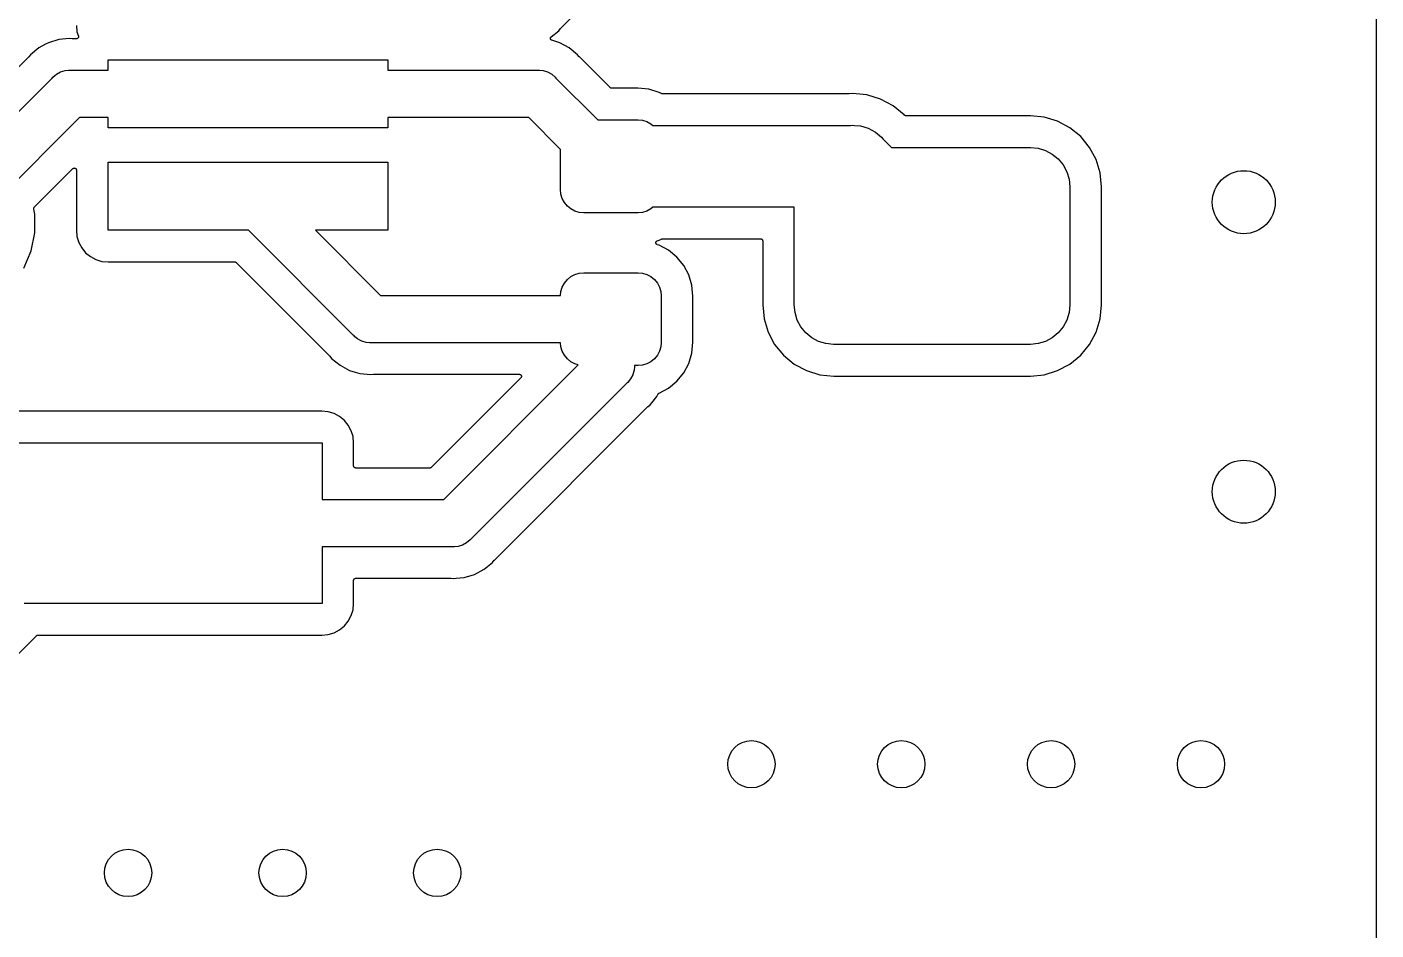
# Model space of a CAD drawing. Extents: x 5.16 to 6.06, y -3.88 to -2.24.
# Drawn here: x 5.7179 to 6.0553, y -3.4341 to -3.2084 of the extents above; entities that cross this region are included whole.
import ezdxf

# ---------------------------------------------------------------- set-up
doc = ezdxf.new("R2010")
doc.units = 0
doc.header["$MEASUREMENT"] = 0
doc.layers.add('BLACK', color=7, linetype='CONTINUOUS')

msp = doc.modelspace()

# ---------------------------------------------------------------- linework, layer by layer
at = {"layer": 'BLACK', "linetype": 'CONTINUOUS'}
for p, q in [((6.05525, -2.89428), (6.05525, -3.61619)), ((5.85132, -3.20878), (5.86373, -3.19638)), ((5.73024, -3.20801), (5.73039, -3.20958)), ((5.72586, -3.21155), (5.72326, -3.21233)), ((5.72856, -3.21128), (5.72586, -3.21155)), ((5.72921, -3.21134), (5.72856, -3.21128)), ((5.72923, -3.21134), (5.72921, -3.21134)), ((5.72925, -3.21135), (5.72923, -3.21134)), ((5.72926, -3.21135), (5.72925, -3.21135)), ((5.73025, -3.21135), (5.72926, -3.21135)), ((5.73028, -3.21134), (5.73025, -3.21135)), ((5.7303, -3.21134), (5.73028, -3.21134)), ((5.73032, -3.21134), (5.7303, -3.21134)), ((5.73035, -3.21134), (5.73032, -3.21134)), ((5.73037, -3.21133), (5.73035, -3.21134)), ((5.7304, -3.21133), (5.73037, -3.21133)), ((5.73039, -3.20958), (5.73073, -3.2107)), ((5.73042, -3.21132), (5.7304, -3.21133)), ((5.73044, -3.21131), (5.73042, -3.21132)), ((5.73047, -3.2113), (5.73044, -3.21131)), ((5.73049, -3.21129), (5.73047, -3.2113)), ((5.73051, -3.21127), (5.73049, -3.21129)), ((5.73053, -3.21126), (5.73051, -3.21127)), ((5.73055, -3.21125), (5.73053, -3.21126)), ((5.73057, -3.21124), (5.73055, -3.21125)), ((5.73059, -3.21122), (5.73057, -3.21124)), ((5.73061, -3.2112), (5.73059, -3.21122)), ((5.73062, -3.21118), (5.73061, -3.2112)), ((5.73064, -3.21117), (5.73062, -3.21118)), ((5.73065, -3.21115), (5.73064, -3.21117)), ((5.73067, -3.21113), (5.73065, -3.21115)), ((5.73068, -3.2111), (5.73067, -3.21113)), ((5.73069, -3.21109), (5.73068, -3.2111)), ((5.7307, -3.21106), (5.73069, -3.21109)), ((5.73072, -3.21104), (5.7307, -3.21106)), ((5.73073, -3.211), (5.73072, -3.21102)), ((5.73072, -3.21102), (5.73072, -3.21104)), ((5.73073, -3.2107), (5.73074, -3.21071)), ((5.73074, -3.21097), (5.73073, -3.211)), ((5.73074, -3.21071), (5.73074, -3.21073)), ((5.73074, -3.21073), (5.73075, -3.21075)), ((5.73075, -3.21092), (5.73074, -3.21095)), ((5.73074, -3.21095), (5.73074, -3.21097)), ((5.73075, -3.21075), (5.73075, -3.21078)), ((5.73075, -3.21078), (5.73075, -3.2108)), ((5.73075, -3.2108), (5.73075, -3.21082)), ((5.73075, -3.21082), (5.73076, -3.21085)), ((5.73076, -3.21085), (5.73075, -3.21087)), ((5.73075, -3.21087), (5.73075, -3.2109)), ((5.73075, -3.2109), (5.73075, -3.21092)), ((5.8488, -3.21121), (5.84881, -3.21117)), ((5.8488, -3.21126), (5.8488, -3.21121)), ((5.8488, -3.21121), (5.8488, -3.21121)), ((5.8488, -3.21121), (5.8488, -3.21121)), ((5.8488, -3.21131), (5.8488, -3.21126)), ((5.84881, -3.21135), (5.8488, -3.21131)), ((5.8488, -3.21131), (5.8488, -3.21131)), ((5.8488, -3.21131), (5.8488, -3.21131)), ((5.84881, -3.21117), (5.84882, -3.21112)), ((5.84882, -3.2114), (5.84881, -3.21135)), ((5.84882, -3.21111), (5.84884, -3.21107)), ((5.84882, -3.21112), (5.84882, -3.21111)), ((5.84882, -3.21111), (5.84882, -3.21111)), ((5.84882, -3.21141), (5.84882, -3.2114)), ((5.84884, -3.21145), (5.84882, -3.21141)), ((5.84882, -3.21141), (5.84882, -3.21141)), ((5.84884, -3.21107), (5.84886, -3.21103)), ((5.84886, -3.21149), (5.84884, -3.21145)), ((5.84886, -3.21102), (5.84889, -3.21098)), ((5.84886, -3.21103), (5.84886, -3.21102)), ((5.84886, -3.21102), (5.84886, -3.21102)), ((5.84886, -3.2115), (5.84886, -3.21149)), ((5.84888, -3.21153), (5.84886, -3.2115)), ((5.84886, -3.2115), (5.84886, -3.2115)), ((5.84891, -3.21158), (5.84888, -3.21153)), ((5.84889, -3.21098), (5.84891, -3.21094)), ((5.84891, -3.21094), (5.84895, -3.21091)), ((5.84891, -3.21094), (5.84891, -3.21094)), ((5.84891, -3.21094), (5.84891, -3.21094)), ((5.84895, -3.21162), (5.84891, -3.21158)), ((5.84891, -3.21158), (5.84891, -3.21158)), ((5.84891, -3.21158), (5.84891, -3.21158)), ((5.84895, -3.21091), (5.84898, -3.21087)), ((5.84898, -3.21165), (5.84895, -3.21162)), ((5.84898, -3.21087), (5.85087, -3.20933)), ((5.84902, -3.21168), (5.84898, -3.21165)), ((5.84898, -3.21165), (5.84898, -3.21165)), ((5.84898, -3.21165), (5.84898, -3.21165)), ((5.84906, -3.2117), (5.84902, -3.21168)), ((5.85087, -3.20933), (5.85129, -3.20882)), ((5.85129, -3.20881), (5.85131, -3.2088)), ((5.85129, -3.20882), (5.85129, -3.20881)), ((5.85131, -3.2088), (5.85132, -3.20878)), ((5.72087, -3.21361), (5.71877, -3.21534)), ((5.7225, -3.21274), (5.72087, -3.21361)), ((5.72251, -3.21274), (5.7225, -3.21274)), ((5.72326, -3.21233), (5.72251, -3.21274)), ((5.84911, -3.21172), (5.84906, -3.2117)), ((5.84906, -3.2117), (5.84906, -3.2117)), ((5.84906, -3.2117), (5.84906, -3.2117)), ((5.84915, -3.21174), (5.84911, -3.21172)), ((5.84916, -3.21174), (5.84915, -3.21174)), ((5.84915, -3.21174), (5.84915, -3.21174)), ((5.84915, -3.21174), (5.84915, -3.21174)), ((5.84915, -3.21174), (5.84915, -3.21174)), ((5.8511, -3.21233), (5.84916, -3.21174)), ((5.8535, -3.21361), (5.8511, -3.21233)), ((5.85559, -3.21534), (5.8535, -3.21361)), ((5.71832, -3.21588), (5.70022, -3.23398)), ((5.71833, -3.21586), (5.71832, -3.21588)), ((5.71835, -3.21585), (5.71833, -3.21586)), ((5.71877, -3.21534), (5.71835, -3.21584)), ((5.71835, -3.21584), (5.71835, -3.21585)), ((5.73815, -3.21922), (5.73815, -3.21663)), ((5.73815, -3.21663), (5.80815, -3.21663)), ((5.80815, -3.21663), (5.80815, -3.21922)), ((5.85601, -3.21584), (5.85559, -3.21534)), ((5.85603, -3.21586), (5.85601, -3.21584)), ((5.85604, -3.21587), (5.85603, -3.21586)), ((5.85604, -3.21588), (5.85604, -3.21587)), ((5.86373, -3.22356), (5.85604, -3.21588)), ((5.70234, -3.24299), (5.72418, -3.22116)), ((5.72418, -3.22116), (5.72436, -3.22093)), ((5.72436, -3.22093), (5.72483, -3.22055)), ((5.72483, -3.22055), (5.72526, -3.22019)), ((5.72526, -3.22019), (5.72629, -3.21964)), ((5.72629, -3.21964), (5.7274, -3.21931)), ((5.7274, -3.21931), (5.72827, -3.21922)), ((5.72827, -3.21922), (5.72856, -3.21919)), ((5.72827, -3.21922), (5.72827, -3.21922)), ((5.72856, -3.21919), (5.72885, -3.21922)), ((5.72885, -3.21922), (5.73815, -3.21922)), ((5.80815, -3.21922), (5.84551, -3.21922)), ((5.84551, -3.21922), (5.8458, -3.21919)), ((5.8458, -3.21919), (5.84609, -3.21922)), ((5.84609, -3.21922), (5.84609, -3.21922)), ((5.84609, -3.21922), (5.84696, -3.21931)), ((5.84696, -3.21931), (5.84807, -3.21964)), ((5.84807, -3.21964), (5.8491, -3.22019)), ((5.8491, -3.22019), (5.85, -3.22093)), ((5.85, -3.22093), (5.85018, -3.22116)), ((5.85018, -3.22116), (5.86065, -3.23162)), ((5.86376, -3.22359), (5.86373, -3.22356)), ((5.8638, -3.22362), (5.86376, -3.22359)), ((5.86384, -3.22365), (5.8638, -3.22362)), ((5.8638, -3.22362), (5.8638, -3.22362)), ((5.8638, -3.22362), (5.8638, -3.22362)), ((5.86388, -3.22367), (5.86384, -3.22365)), ((5.86389, -3.22367), (5.86388, -3.22367)), ((5.86388, -3.22367), (5.86388, -3.22367)), ((5.86393, -3.22368), (5.86389, -3.22367)), ((5.86398, -3.2237), (5.86393, -3.22368)), ((5.86403, -3.2237), (5.86398, -3.2237)), ((5.86398, -3.2237), (5.86398, -3.2237)), ((5.86398, -3.2237), (5.86398, -3.2237)), ((5.86407, -3.22371), (5.86403, -3.2237)), ((5.86408, -3.22371), (5.86407, -3.22371)), ((5.87068, -3.22371), (5.86408, -3.22371)), ((5.87338, -3.22397), (5.87068, -3.22371)), ((5.87596, -3.22475), (5.87338, -3.22397)), ((5.87654, -3.22507), (5.87596, -3.22475)), ((5.87656, -3.22507), (5.87654, -3.22507)), ((5.87658, -3.22509), (5.87656, -3.22507)), ((5.87661, -3.22509), (5.87658, -3.22509)), ((5.87663, -3.2251), (5.87661, -3.22509)), ((5.87665, -3.22511), (5.87663, -3.2251)), ((5.87667, -3.22511), (5.87665, -3.22511)), ((5.8767, -3.22512), (5.87667, -3.22511)), ((5.87673, -3.22512), (5.8767, -3.22512)), ((5.87675, -3.22512), (5.87673, -3.22512)), ((5.87677, -3.22513), (5.87675, -3.22512)), ((5.87678, -3.22513), (5.87677, -3.22513)), ((5.92343, -3.22513), (5.87678, -3.22513)), ((5.92345, -3.22512), (5.92343, -3.22513)), ((5.92347, -3.22512), (5.92345, -3.22512)), ((5.92348, -3.22512), (5.92347, -3.22512)), ((5.92435, -3.22504), (5.92348, -3.22512)), ((5.92521, -3.22512), (5.92435, -3.22504)), ((5.9279, -3.22539), (5.92521, -3.22512)), ((5.93131, -3.22642), (5.9279, -3.22539)), ((5.93446, -3.22811), (5.93131, -3.22642)), ((5.93721, -3.23037), (5.93446, -3.22811)), ((5.73101, -3.23103), (5.7107, -3.25134)), ((5.73815, -3.23103), (5.73101, -3.23103)), ((5.73815, -3.23363), (5.73815, -3.23103)), ((5.84336, -3.23103), (5.80815, -3.23103)), ((5.80815, -3.23103), (5.80815, -3.23363)), ((5.85132, -3.23899), (5.84336, -3.23103)), ((5.86065, -3.23162), (5.87071, -3.23162)), ((5.87071, -3.23162), (5.87184, -3.23173)), ((5.87184, -3.23173), (5.87293, -3.23206)), ((5.93725, -3.23041), (5.93721, -3.23037)), ((5.93727, -3.23043), (5.93725, -3.23041)), ((5.93728, -3.23045), (5.93727, -3.23043)), ((5.9373, -3.23046), (5.93728, -3.23045)), ((5.93732, -3.23048), (5.9373, -3.23046)), ((5.93734, -3.2305), (5.93732, -3.23048)), ((5.93736, -3.23051), (5.93734, -3.2305)), ((5.93738, -3.23052), (5.93736, -3.23051)), ((5.9374, -3.23054), (5.93738, -3.23052)), ((5.93742, -3.23055), (5.9374, -3.23054)), ((5.93744, -3.23056), (5.93742, -3.23055)), ((5.93747, -3.23056), (5.93744, -3.23056)), ((5.93749, -3.23058), (5.93747, -3.23056)), ((5.93751, -3.23058), (5.93749, -3.23058)), ((5.93754, -3.23059), (5.93751, -3.23058)), ((5.93756, -3.23059), (5.93754, -3.23059)), ((5.93759, -3.23059), (5.93756, -3.23059)), ((5.93761, -3.23059), (5.93759, -3.23059)), ((5.93763, -3.2306), (5.93761, -3.23059)), ((5.93764, -3.2306), (5.93763, -3.2306)), ((5.96881, -3.2306), (5.93764, -3.2306)), ((5.9723, -3.23094), (5.96881, -3.2306)), ((5.97563, -3.23195), (5.9723, -3.23094)), ((5.80815, -3.23363), (5.73815, -3.23363)), ((5.87293, -3.23206), (5.87393, -3.2326)), ((5.87393, -3.2326), (5.87442, -3.233)), ((5.87442, -3.233), (5.92384, -3.233)), ((5.92384, -3.233), (5.92435, -3.23295)), ((5.92435, -3.23295), (5.92485, -3.233)), ((5.92485, -3.233), (5.92485, -3.233)), ((5.92485, -3.233), (5.92635, -3.23315)), ((5.92635, -3.23315), (5.92828, -3.23373)), ((5.92828, -3.23373), (5.93006, -3.23468)), ((5.93006, -3.23468), (5.93162, -3.23596)), ((5.9787, -3.23359), (5.97563, -3.23195)), ((5.98139, -3.2358), (5.9787, -3.23359)), ((5.93162, -3.23596), (5.93194, -3.23635)), ((5.93194, -3.23635), (5.9341, -3.23851)), ((5.9341, -3.23851), (5.96884, -3.23851)), ((5.96884, -3.23851), (5.97076, -3.2387)), ((5.9836, -3.23849), (5.98139, -3.2358)), ((5.98524, -3.24156), (5.9836, -3.23849)), ((5.85132, -3.24904), (5.85132, -3.23899)), ((5.97076, -3.2387), (5.9726, -3.23926)), ((5.9726, -3.23926), (5.9743, -3.24017)), ((5.9743, -3.24017), (5.97579, -3.24139)), ((5.97579, -3.24139), (5.97702, -3.24289)), ((5.98625, -3.24489), (5.98524, -3.24156)), ((5.71971, -3.25346), (5.72938, -3.24379)), ((5.72938, -3.24379), (5.72939, -3.24379)), ((5.72939, -3.24379), (5.72942, -3.24376)), ((5.72939, -3.24379), (5.72939, -3.24379)), ((5.72939, -3.24379), (5.72939, -3.24379)), ((5.72939, -3.24379), (5.72939, -3.24379)), ((5.72942, -3.24376), (5.72946, -3.24372)), ((5.72946, -3.24372), (5.7295, -3.2437)), ((5.72946, -3.24372), (5.72946, -3.24372)), ((5.72946, -3.24372), (5.72946, -3.24372)), ((5.7295, -3.2437), (5.72955, -3.24368)), ((5.72955, -3.24368), (5.72959, -3.24367)), ((5.72955, -3.24368), (5.72955, -3.24368)), ((5.72955, -3.24368), (5.72955, -3.24368)), ((5.72959, -3.24367), (5.72964, -3.24365)), ((5.72964, -3.24365), (5.72964, -3.24365)), ((5.72964, -3.24365), (5.72965, -3.24365)), ((5.72965, -3.24365), (5.72969, -3.24365)), ((5.72969, -3.24365), (5.72974, -3.24364)), ((5.72974, -3.24364), (5.72974, -3.24364)), ((5.72974, -3.24364), (5.72974, -3.24364)), ((5.72974, -3.24364), (5.72979, -3.24365)), ((5.72979, -3.24365), (5.72984, -3.24365)), ((5.72984, -3.24365), (5.72984, -3.24365)), ((5.72984, -3.24365), (5.72984, -3.24365)), ((5.72984, -3.24365), (5.72988, -3.24367)), ((5.72988, -3.24367), (5.72993, -3.24368)), ((5.72993, -3.24368), (5.72993, -3.24368)), ((5.72993, -3.24368), (5.72993, -3.24368)), ((5.72993, -3.24368), (5.72997, -3.2437)), ((5.72997, -3.2437), (5.73002, -3.24373)), ((5.73002, -3.24373), (5.73002, -3.24373)), ((5.73002, -3.24373), (5.73002, -3.24373)), ((5.73002, -3.24373), (5.73005, -3.24376)), ((5.73005, -3.24376), (5.73009, -3.24379)), ((5.73009, -3.24379), (5.73009, -3.24379)), ((5.73009, -3.24379), (5.73009, -3.24379)), ((5.73009, -3.24379), (5.73012, -3.24382)), ((5.73012, -3.24382), (5.73016, -3.24387)), ((5.73016, -3.24387), (5.73016, -3.24387)), ((5.73016, -3.24387), (5.73016, -3.24387)), ((5.73016, -3.24387), (5.73018, -3.2439)), ((5.73018, -3.2439), (5.7302, -3.24395)), ((5.7302, -3.24395), (5.7302, -3.24395)), ((5.7302, -3.24395), (5.7302, -3.24396)), ((5.7302, -3.24396), (5.73021, -3.244)), ((5.73021, -3.244), (5.73023, -3.24405)), ((5.73023, -3.24405), (5.73023, -3.24405)), ((5.73023, -3.24405), (5.73023, -3.24405)), ((5.73023, -3.24405), (5.73023, -3.24409)), ((5.73023, -3.24409), (5.73024, -3.24415)), ((5.73024, -3.24415), (5.73024, -3.25919)), ((5.73815, -3.25922), (5.73815, -3.24222)), ((5.73815, -3.24222), (5.80815, -3.24222)), ((5.80815, -3.24222), (5.80815, -3.25922)), ((5.97702, -3.24289), (5.97793, -3.24459)), ((5.97793, -3.24459), (5.97849, -3.24643)), ((5.98659, -3.24838), (5.98625, -3.24489)), ((5.97849, -3.24643), (5.97868, -3.24835)), ((5.97868, -3.24835), (5.97868, -3.27788)), ((5.98659, -3.27786), (5.98659, -3.24838)), ((5.85143, -3.25018), (5.85132, -3.24904)), ((5.85176, -3.25127), (5.85143, -3.25018)), ((5.85229, -3.25227), (5.85176, -3.25127)), ((5.71956, -3.25381), (5.71957, -3.25377)), ((5.71956, -3.25382), (5.71956, -3.25381)), ((5.71956, -3.25381), (5.71956, -3.25381)), ((5.71957, -3.25386), (5.71956, -3.25382)), ((5.71957, -3.25371), (5.71959, -3.25367)), ((5.71957, -3.25372), (5.71957, -3.25371)), ((5.71957, -3.25377), (5.71957, -3.25372)), ((5.71957, -3.25372), (5.71957, -3.25372)), ((5.71957, -3.25391), (5.71957, -3.25386)), ((5.71957, -3.25392), (5.71957, -3.25391)), ((5.71982, -3.25516), (5.71957, -3.25392)), ((5.71959, -3.25367), (5.7196, -3.25363)), ((5.7196, -3.25362), (5.71962, -3.25358)), ((5.7196, -3.25363), (5.7196, -3.25362)), ((5.7196, -3.25362), (5.7196, -3.25362)), ((5.71962, -3.25358), (5.71965, -3.25354)), ((5.71965, -3.25354), (5.71968, -3.2535)), ((5.71965, -3.25354), (5.71965, -3.25354)), ((5.71965, -3.25354), (5.71965, -3.25354)), ((5.71968, -3.2535), (5.71971, -3.25346)), ((5.71982, -3.25981), (5.71982, -3.25516)), ((5.85302, -3.25315), (5.85229, -3.25227)), ((5.8539, -3.25387), (5.85302, -3.25315)), ((5.8549, -3.25441), (5.8539, -3.25387)), ((5.85599, -3.25474), (5.8549, -3.25441)), ((5.85712, -3.25485), (5.85599, -3.25474)), ((5.87071, -3.25485), (5.85712, -3.25485)), ((5.87184, -3.25474), (5.87071, -3.25485)), ((5.87293, -3.25441), (5.87184, -3.25474)), ((5.87393, -3.25387), (5.87293, -3.25441)), ((5.87442, -3.25347), (5.87393, -3.25387)), ((5.90978, -3.25347), (5.87442, -3.25347)), ((5.90978, -3.27788), (5.90978, -3.25347)), ((5.71891, -3.26438), (5.71982, -3.25981)), ((5.73024, -3.25919), (5.73039, -3.26076)), ((5.73039, -3.26076), (5.73084, -3.26224)), ((5.73084, -3.26224), (5.73158, -3.26361)), ((5.7733, -3.25922), (5.73815, -3.25922)), ((5.79948, -3.2854), (5.7733, -3.25922)), ((5.80815, -3.25922), (5.79001, -3.25922)), ((5.79001, -3.25922), (5.80631, -3.27552)), ((5.87517, -3.26224), (5.87519, -3.26218)), ((5.87517, -3.26228), (5.87517, -3.26224)), ((5.87517, -3.26233), (5.87517, -3.26228)), ((5.87517, -3.26228), (5.87517, -3.26228)), ((5.87517, -3.26228), (5.87517, -3.26228)), ((5.87519, -3.26218), (5.87521, -3.26213)), ((5.87519, -3.26218), (5.87519, -3.26218)), ((5.87519, -3.26218), (5.87519, -3.26218)), ((5.87521, -3.26213), (5.87522, -3.26209)), ((5.87522, -3.26209), (5.87526, -3.26204)), ((5.87522, -3.26209), (5.87522, -3.26209)), ((5.87522, -3.26209), (5.87522, -3.26209)), ((5.87526, -3.26204), (5.87528, -3.26201)), ((5.87528, -3.26201), (5.87531, -3.26198)), ((5.87528, -3.26201), (5.87528, -3.26201)), ((5.87528, -3.26201), (5.87528, -3.26201)), ((5.87531, -3.26198), (5.87535, -3.26194)), ((5.87535, -3.26194), (5.87538, -3.26192)), ((5.87535, -3.26194), (5.87535, -3.26194)), ((5.87535, -3.26194), (5.87535, -3.26194)), ((5.87538, -3.26192), (5.87543, -3.26189)), ((5.87543, -3.26189), (5.87547, -3.26187)), ((5.87543, -3.26189), (5.87543, -3.26189)), ((5.87543, -3.26189), (5.87543, -3.26189)), ((5.87547, -3.26187), (5.87552, -3.26185)), ((5.87552, -3.26185), (5.87596, -3.26172)), ((5.87552, -3.26185), (5.87552, -3.26185)), ((5.87552, -3.26185), (5.87552, -3.26185)), ((5.87596, -3.26172), (5.87654, -3.26141)), ((5.87654, -3.26141), (5.87655, -3.2614)), ((5.87655, -3.2614), (5.87657, -3.26139)), ((5.87657, -3.26139), (5.87659, -3.26138)), ((5.87659, -3.26138), (5.87661, -3.26138)), ((5.87661, -3.26138), (5.87664, -3.26137)), ((5.87664, -3.26137), (5.87666, -3.26136)), ((5.87666, -3.26136), (5.87668, -3.26136)), ((5.87668, -3.26136), (5.87671, -3.26135)), ((5.87671, -3.26135), (5.87673, -3.26135)), ((5.87673, -3.26135), (5.87675, -3.26135)), ((5.87675, -3.26135), (5.87678, -3.26135)), ((5.87678, -3.26135), (5.90137, -3.26135)), ((5.90137, -3.26135), (5.90137, -3.26135)), ((5.90137, -3.26135), (5.90137, -3.26135)), ((5.90137, -3.26135), (5.90142, -3.26135)), ((5.90142, -3.26135), (5.90146, -3.26136)), ((5.90146, -3.26136), (5.90147, -3.26136)), ((5.90147, -3.26136), (5.90147, -3.26136)), ((5.90147, -3.26136), (5.90151, -3.26137)), ((5.90151, -3.26137), (5.90156, -3.26139)), ((5.90156, -3.26139), (5.90156, -3.26139)), ((5.90156, -3.26139), (5.90156, -3.26139)), ((5.90156, -3.26139), (5.9016, -3.26141)), ((5.9016, -3.26141), (5.90164, -3.26143)), ((5.90164, -3.26143), (5.90165, -3.26143)), ((5.90165, -3.26143), (5.90165, -3.26143)), ((5.90165, -3.26143), (5.90168, -3.26146)), ((5.90168, -3.26146), (5.90172, -3.26149)), ((5.90172, -3.26149), (5.90172, -3.2615)), ((5.90172, -3.2615), (5.90172, -3.2615)), ((5.90172, -3.2615), (5.90175, -3.26153)), ((5.90175, -3.26153), (5.90178, -3.26157)), ((5.90178, -3.26157), (5.90178, -3.26157)), ((5.90178, -3.26157), (5.90178, -3.26157)), ((5.90178, -3.26157), (5.9018, -3.26161)), ((5.9018, -3.26161), (5.90183, -3.26166)), ((5.90183, -3.26166), (5.90183, -3.26166)), ((5.90183, -3.26166), (5.90183, -3.26166)), ((5.90183, -3.26166), (5.90184, -3.2617)), ((5.90184, -3.2617), (5.90186, -3.26175)), ((5.90186, -3.26175), (5.90186, -3.26175)), ((5.90186, -3.26175), (5.90186, -3.26175)), ((5.90186, -3.26175), (5.90186, -3.2618)), ((5.90186, -3.2618), (5.90187, -3.26185)), ((5.90187, -3.26185), (5.90187, -3.27786)), ((5.71713, -3.26868), (5.71891, -3.26438)), ((5.73158, -3.26361), (5.73256, -3.26481)), ((5.73256, -3.26481), (5.73376, -3.2658)), ((5.87517, -3.26238), (5.87517, -3.26233)), ((5.87517, -3.26242), (5.87517, -3.26238)), ((5.87517, -3.26238), (5.87517, -3.26238)), ((5.87517, -3.26238), (5.87517, -3.26238)), ((5.87518, -3.26247), (5.87517, -3.26242)), ((5.8752, -3.26252), (5.87518, -3.26247)), ((5.87518, -3.26247), (5.87518, -3.26247)), ((5.87518, -3.26247), (5.87518, -3.26247)), ((5.87522, -3.26256), (5.8752, -3.26252)), ((5.87525, -3.2626), (5.87522, -3.26256)), ((5.87522, -3.26256), (5.87522, -3.26256)), ((5.87522, -3.26256), (5.87522, -3.26256)), ((5.87527, -3.26264), (5.87525, -3.2626)), ((5.87527, -3.26265), (5.87527, -3.26264)), ((5.87531, -3.26268), (5.87527, -3.26265)), ((5.87527, -3.26265), (5.87527, -3.26265)), ((5.87534, -3.26271), (5.87531, -3.26268)), ((5.87534, -3.26272), (5.87534, -3.26271)), ((5.87539, -3.26274), (5.87534, -3.26272)), ((5.87534, -3.26272), (5.87534, -3.26272)), ((5.87542, -3.26277), (5.87539, -3.26274)), ((5.87547, -3.26279), (5.87542, -3.26277)), ((5.87542, -3.26277), (5.87542, -3.26277)), ((5.87542, -3.26277), (5.87542, -3.26277)), ((5.87551, -3.26281), (5.87547, -3.26279)), ((5.87552, -3.26281), (5.87551, -3.26281)), ((5.87596, -3.26294), (5.87552, -3.26281)), ((5.87833, -3.26421), (5.87596, -3.26294)), ((5.88041, -3.26592), (5.87833, -3.26421)), ((5.73376, -3.2658), (5.73513, -3.26653)), ((5.73513, -3.26653), (5.73661, -3.26698)), ((5.73661, -3.26698), (5.73818, -3.26713)), ((5.73818, -3.26713), (5.76988, -3.26713)), ((5.76988, -3.26713), (5.76988, -3.26713)), ((5.76988, -3.26713), (5.76993, -3.26714)), ((5.76993, -3.26714), (5.76997, -3.26714)), ((5.76997, -3.26714), (5.76998, -3.26714)), ((5.76998, -3.26714), (5.76998, -3.26714)), ((5.76998, -3.26714), (5.77002, -3.26716)), ((5.77002, -3.26716), (5.77007, -3.26717)), ((5.77007, -3.26717), (5.77007, -3.26717)), ((5.77007, -3.26717), (5.77007, -3.26717)), ((5.77007, -3.26717), (5.77011, -3.26719)), ((5.77011, -3.26719), (5.77015, -3.26722)), ((5.77015, -3.26722), (5.77015, -3.26722)), ((5.77015, -3.26722), (5.77016, -3.26722)), ((5.77016, -3.26722), (5.77019, -3.26725)), ((5.77019, -3.26725), (5.77023, -3.26728)), ((5.77023, -3.26728), (5.79362, -3.29067)), ((5.88211, -3.268), (5.88041, -3.26592)), ((5.88338, -3.27037), (5.88211, -3.268)), ((5.85176, -3.2734), (5.85229, -3.27239)), ((5.85229, -3.27239), (5.85302, -3.27151)), ((5.85302, -3.27151), (5.8539, -3.27079)), ((5.8539, -3.27079), (5.8549, -3.27025)), ((5.8549, -3.27025), (5.85599, -3.26992)), ((5.85599, -3.26992), (5.85712, -3.26981)), ((5.85712, -3.26981), (5.87071, -3.26981)), ((5.87071, -3.26981), (5.87184, -3.26992)), ((5.87184, -3.26992), (5.87293, -3.27025)), ((5.87293, -3.27025), (5.87393, -3.27079)), ((5.87393, -3.27079), (5.87481, -3.27151)), ((5.87481, -3.27151), (5.87553, -3.27239)), ((5.87553, -3.27239), (5.87607, -3.2734)), ((5.88416, -3.27294), (5.88338, -3.27037)), ((5.80631, -3.27552), (5.85133, -3.27552)), ((5.85133, -3.27552), (5.85143, -3.27449)), ((5.85143, -3.27449), (5.85176, -3.2734)), ((5.87607, -3.2734), (5.8764, -3.27449)), ((5.8764, -3.27449), (5.87651, -3.27562)), ((5.87651, -3.27562), (5.87651, -3.28723)), ((5.88443, -3.27564), (5.88416, -3.27294)), ((5.88443, -3.28721), (5.88443, -3.27564)), ((5.90187, -3.27786), (5.90221, -3.28135)), ((5.90997, -3.2798), (5.90978, -3.27788)), ((5.97868, -3.27788), (5.97849, -3.2798)), ((5.98625, -3.28135), (5.98659, -3.27786)), ((5.90221, -3.28135), (5.90322, -3.28468)), ((5.91053, -3.28165), (5.90997, -3.2798)), ((5.91144, -3.28335), (5.91053, -3.28165)), ((5.97793, -3.28165), (5.97702, -3.28335)), ((5.97849, -3.2798), (5.97793, -3.28165)), ((5.98524, -3.28468), (5.98625, -3.28135)), ((5.79967, -3.28562), (5.79948, -3.2854)), ((5.79989, -3.28581), (5.79967, -3.28562)), ((5.80057, -3.28636), (5.79989, -3.28581)), ((5.90322, -3.28468), (5.90486, -3.28775)), ((5.91266, -3.28484), (5.91144, -3.28335)), ((5.91415, -3.28607), (5.91266, -3.28484)), ((5.97579, -3.28484), (5.9743, -3.28607)), ((5.97702, -3.28335), (5.97579, -3.28484)), ((5.9836, -3.28775), (5.98524, -3.28468)), ((5.80111, -3.28665), (5.80057, -3.28636)), ((5.80159, -3.28691), (5.80111, -3.28665)), ((5.8027, -3.28725), (5.80159, -3.28691)), ((5.80357, -3.28733), (5.8027, -3.28725)), ((5.80386, -3.28736), (5.80357, -3.28733)), ((5.80357, -3.28733), (5.80357, -3.28733)), ((5.80415, -3.28733), (5.80386, -3.28736)), ((5.85133, -3.28733), (5.80415, -3.28733)), ((5.85143, -3.28837), (5.85133, -3.28733)), ((5.85176, -3.28945), (5.85143, -3.28837)), ((5.8764, -3.28837), (5.87607, -3.28945)), ((5.87651, -3.28723), (5.8764, -3.28837)), ((5.88416, -3.28991), (5.88443, -3.28721)), ((5.90486, -3.28775), (5.90707, -3.29044)), ((5.91586, -3.28698), (5.91415, -3.28607)), ((5.9177, -3.28754), (5.91586, -3.28698)), ((5.91962, -3.28772), (5.9177, -3.28754)), ((5.96884, -3.28772), (5.91962, -3.28772)), ((5.97076, -3.28754), (5.96884, -3.28772)), ((5.9726, -3.28698), (5.97076, -3.28754)), ((5.9743, -3.28607), (5.9726, -3.28698)), ((5.98139, -3.29044), (5.9836, -3.28775)), ((5.79362, -3.29067), (5.79363, -3.29068)), ((5.79363, -3.29068), (5.79364, -3.29069)), ((5.79364, -3.29069), (5.79366, -3.29071)), ((5.79366, -3.29071), (5.79407, -3.29122)), ((5.79407, -3.29122), (5.79617, -3.29294)), ((5.85229, -3.29046), (5.85176, -3.28945)), ((5.85302, -3.29134), (5.85229, -3.29046)), ((5.8539, -3.29206), (5.85302, -3.29134)), ((5.8549, -3.2926), (5.8539, -3.29206)), ((5.85575, -3.29285), (5.8549, -3.2926)), ((5.87293, -3.2926), (5.87184, -3.29293)), ((5.87393, -3.29206), (5.87293, -3.2926)), ((5.87481, -3.29134), (5.87393, -3.29206)), ((5.87553, -3.29046), (5.87481, -3.29134)), ((5.87607, -3.28945), (5.87553, -3.29046)), ((5.88211, -3.29485), (5.88338, -3.29248)), ((5.88338, -3.29248), (5.88416, -3.28991)), ((5.90707, -3.29044), (5.90976, -3.29264)), ((5.90976, -3.29264), (5.91283, -3.29429)), ((5.97563, -3.29428), (5.9787, -3.29264)), ((5.9787, -3.29264), (5.98139, -3.29044)), ((5.79617, -3.29294), (5.79856, -3.29422)), ((5.79856, -3.29422), (5.8, -3.29465)), ((5.8, -3.29465), (5.80116, -3.29501)), ((5.80116, -3.29501), (5.80386, -3.29527)), ((5.80386, -3.29527), (5.80451, -3.29521)), ((5.80451, -3.29521), (5.80452, -3.29521)), ((5.80452, -3.29521), (5.80454, -3.29521)), ((5.80454, -3.29521), (5.80456, -3.2952)), ((5.80456, -3.2952), (5.84105, -3.2952)), ((5.8221, -3.3265), (5.85575, -3.29285)), ((5.84105, -3.2952), (5.84105, -3.2952)), ((5.84105, -3.2952), (5.84105, -3.2952)), ((5.84105, -3.2952), (5.84105, -3.2952)), ((5.84105, -3.2952), (5.84106, -3.2952)), ((5.84106, -3.2952), (5.8411, -3.29521)), ((5.8411, -3.29521), (5.84115, -3.29522)), ((5.84115, -3.29522), (5.84115, -3.29522)), ((5.84115, -3.29522), (5.84115, -3.29522)), ((5.84115, -3.29522), (5.8412, -3.29523)), ((5.8412, -3.29523), (5.84125, -3.29524)), ((5.84125, -3.29524), (5.84125, -3.29525)), ((5.84125, -3.29525), (5.84125, -3.29525)), ((5.84125, -3.29525), (5.84129, -3.29527)), ((5.84129, -3.29527), (5.84133, -3.29529)), ((5.84133, -3.29529), (5.84133, -3.29529)), ((5.84133, -3.29529), (5.84133, -3.29529)), ((5.84133, -3.29529), (5.84137, -3.29532)), ((5.84137, -3.29532), (5.84141, -3.29535)), ((5.84144, -3.29602), (5.8414, -3.29606)), ((5.84141, -3.29535), (5.84141, -3.29535)), ((5.84141, -3.29535), (5.84141, -3.29536)), ((5.84141, -3.29536), (5.84143, -3.29539)), ((5.84143, -3.29539), (5.84147, -3.29543)), ((5.84147, -3.29599), (5.84144, -3.29602)), ((5.84147, -3.29543), (5.84147, -3.29543)), ((5.84147, -3.29543), (5.84147, -3.29543)), ((5.84147, -3.29543), (5.84149, -3.29547)), ((5.84149, -3.29595), (5.84147, -3.29599)), ((5.84147, -3.29599), (5.84147, -3.29599)), ((5.84147, -3.29599), (5.84147, -3.29599)), ((5.84149, -3.29547), (5.84151, -3.29552)), ((5.84151, -3.2959), (5.84149, -3.29595)), ((5.84151, -3.29552), (5.84151, -3.29552)), ((5.84151, -3.29552), (5.84151, -3.29552)), ((5.84151, -3.29552), (5.84153, -3.29556)), ((5.84153, -3.29585), (5.84151, -3.2959)), ((5.84151, -3.2959), (5.84151, -3.2959)), ((5.84151, -3.2959), (5.84151, -3.2959)), ((5.84153, -3.29556), (5.84154, -3.29561)), ((5.84154, -3.29581), (5.84153, -3.29585)), ((5.84154, -3.29561), (5.84154, -3.29561)), ((5.84154, -3.29561), (5.84154, -3.29561)), ((5.84154, -3.29561), (5.84155, -3.29565)), ((5.84155, -3.29575), (5.84154, -3.29581)), ((5.84154, -3.29581), (5.84154, -3.29581)), ((5.84154, -3.29581), (5.84154, -3.29581)), ((5.84155, -3.29565), (5.84155, -3.29571)), ((5.84155, -3.29571), (5.84155, -3.29571)), ((5.84155, -3.29571), (5.84155, -3.29571)), ((5.84155, -3.29571), (5.84155, -3.29575)), ((5.8694, -3.29531), (5.86885, -3.29634)), ((5.86973, -3.2942), (5.8694, -3.29529)), ((5.8694, -3.29529), (5.8694, -3.29531)), ((5.86982, -3.29333), (5.86973, -3.2942)), ((5.86985, -3.29304), (5.86982, -3.29333)), ((5.86982, -3.29333), (5.86982, -3.29333)), ((5.87071, -3.29304), (5.86985, -3.29304)), ((5.87184, -3.29293), (5.87071, -3.29304)), ((5.88041, -3.29693), (5.88211, -3.29485)), ((5.91283, -3.29429), (5.91616, -3.2953)), ((5.91616, -3.2953), (5.91965, -3.29564)), ((5.91965, -3.29564), (5.96881, -3.29564)), ((5.96881, -3.29564), (5.9723, -3.2953)), ((5.9723, -3.2953), (5.97563, -3.29428)), ((5.8414, -3.29606), (5.81898, -3.31848)), ((5.86788, -3.29742), (5.82892, -3.33638)), ((5.86811, -3.29724), (5.86788, -3.29742)), ((5.86848, -3.29679), (5.86811, -3.29724)), ((5.86885, -3.29634), (5.86848, -3.29679)), ((5.87597, -3.2999), (5.87833, -3.29864)), ((5.87833, -3.29864), (5.88041, -3.29693)), ((5.8737, -3.30283), (5.87412, -3.30232)), ((5.87412, -3.30232), (5.87543, -3.30073)), ((5.87412, -3.30232), (5.87412, -3.30232)), ((5.87543, -3.30073), (5.87576, -3.30011)), ((5.87576, -3.3001), (5.87579, -3.30006)), ((5.87576, -3.30011), (5.87576, -3.3001)), ((5.87579, -3.30006), (5.87582, -3.30002)), ((5.87582, -3.30002), (5.87585, -3.29999)), ((5.87582, -3.30002), (5.87582, -3.30002)), ((5.87582, -3.30002), (5.87582, -3.30002)), ((5.87585, -3.29999), (5.87589, -3.29996)), ((5.87589, -3.29995), (5.87593, -3.29993)), ((5.87589, -3.29996), (5.87589, -3.29995)), ((5.87589, -3.29995), (5.87589, -3.29995)), ((5.87593, -3.29993), (5.87597, -3.2999)), ((5.79164, -3.30442), (5.68658, -3.30442)), ((5.79321, -3.30457), (5.79164, -3.30442)), ((5.7947, -3.30502), (5.79321, -3.30457)), ((5.79607, -3.30575), (5.7947, -3.30502)), ((5.79726, -3.30674), (5.79607, -3.30575)), ((5.83478, -3.34166), (5.87316, -3.30328)), ((5.87316, -3.30328), (5.87317, -3.30327)), ((5.87317, -3.30327), (5.87318, -3.30326)), ((5.87318, -3.30326), (5.8732, -3.30325)), ((5.8732, -3.30325), (5.8737, -3.30283)), ((5.79825, -3.30794), (5.79726, -3.30674)), ((5.79898, -3.3093), (5.79825, -3.30794)), ((5.79943, -3.31079), (5.79898, -3.3093)), ((5.68655, -3.31233), (5.79167, -3.31233)), ((5.79167, -3.31233), (5.79167, -3.3265)), ((5.79958, -3.31236), (5.79943, -3.31079)), ((5.79958, -3.31813), (5.79958, -3.31236)), ((5.79959, -3.31817), (5.79958, -3.31813)), ((5.79959, -3.31822), (5.79959, -3.31817)), ((5.79959, -3.31823), (5.79959, -3.31822)), ((5.79959, -3.31822), (5.79959, -3.31822)), ((5.79961, -3.31827), (5.79959, -3.31823)), ((5.79962, -3.31832), (5.79961, -3.31827)), ((5.79964, -3.31836), (5.79962, -3.31832)), ((5.79962, -3.31832), (5.79962, -3.31832)), ((5.79962, -3.31832), (5.79962, -3.31832)), ((5.79967, -3.3184), (5.79964, -3.31836)), ((5.79967, -3.31841), (5.79967, -3.3184)), ((5.79967, -3.3184), (5.79967, -3.3184)), ((5.7997, -3.31844), (5.79967, -3.31841)), ((5.79973, -3.31848), (5.7997, -3.31844)), ((5.79977, -3.31851), (5.79973, -3.31848)), ((5.79973, -3.31848), (5.79973, -3.31848)), ((5.79973, -3.31848), (5.79973, -3.31848)), ((5.7998, -3.31854), (5.79977, -3.31851)), ((5.79981, -3.31854), (5.7998, -3.31854)), ((5.7998, -3.31854), (5.7998, -3.31854)), ((5.79985, -3.31857), (5.79981, -3.31854)), ((5.79989, -3.31859), (5.79985, -3.31857)), ((5.79994, -3.31861), (5.79989, -3.31859)), ((5.79989, -3.31859), (5.79989, -3.31859)), ((5.79989, -3.31859), (5.79989, -3.31859)), ((5.79998, -3.31862), (5.79994, -3.31861)), ((5.79999, -3.31862), (5.79998, -3.31862)), ((5.79998, -3.31862), (5.79998, -3.31862)), ((5.80003, -3.31862), (5.79999, -3.31862)), ((5.80008, -3.31863), (5.80003, -3.31862)), ((5.81863, -3.31863), (5.80008, -3.31863)), ((5.80008, -3.31863), (5.80008, -3.31863)), ((5.80008, -3.31863), (5.80008, -3.31863)), ((5.81867, -3.31863), (5.81863, -3.31863)), ((5.81872, -3.31862), (5.81867, -3.31863)), ((5.81873, -3.31862), (5.81872, -3.31862)), ((5.81872, -3.31862), (5.81872, -3.31862)), ((5.81877, -3.31861), (5.81873, -3.31862)), ((5.81881, -3.31859), (5.81877, -3.31861)), ((5.81882, -3.31859), (5.81881, -3.31859)), ((5.81886, -3.31857), (5.81882, -3.31859)), ((5.81882, -3.31859), (5.81882, -3.31859)), ((5.8189, -3.31855), (5.81886, -3.31857)), ((5.81891, -3.31855), (5.8189, -3.31855)), ((5.8189, -3.31855), (5.8189, -3.31855)), ((5.81894, -3.31852), (5.81891, -3.31855)), ((5.81898, -3.31849), (5.81894, -3.31852)), ((5.81898, -3.31848), (5.81898, -3.31849)), ((5.79167, -3.3265), (5.8221, -3.3265)), ((5.82892, -3.33638), (5.82874, -3.33661)), ((5.82425, -3.33831), (5.79167, -3.33831)), ((5.79167, -3.33831), (5.79167, -3.35249)), ((5.82454, -3.33834), (5.82425, -3.33831)), ((5.82483, -3.33831), (5.82454, -3.33834)), ((5.8257, -3.33823), (5.82483, -3.33831)), ((5.82483, -3.33831), (5.82483, -3.33831)), ((5.82681, -3.33789), (5.8257, -3.33823)), ((5.82784, -3.33734), (5.82681, -3.33789)), ((5.82874, -3.33661), (5.82784, -3.33734)), ((5.83224, -3.34392), (5.83433, -3.3422)), ((5.83433, -3.3422), (5.83475, -3.34169)), ((5.83475, -3.34169), (5.83477, -3.34167)), ((5.83475, -3.34169), (5.83475, -3.34169)), ((5.83477, -3.34167), (5.83478, -3.34166)), ((5.79959, -3.34664), (5.79959, -3.34659)), ((5.79959, -3.34659), (5.7996, -3.34659)), ((5.7996, -3.34659), (5.79961, -3.34654)), ((5.7996, -3.34659), (5.7996, -3.34659)), ((5.79961, -3.34654), (5.79962, -3.3465)), ((5.79962, -3.34649), (5.79965, -3.34645)), ((5.79962, -3.3465), (5.79962, -3.34649)), ((5.79962, -3.34649), (5.79962, -3.34649)), ((5.79965, -3.34645), (5.79967, -3.34641)), ((5.79967, -3.34641), (5.7997, -3.34637)), ((5.79967, -3.34641), (5.79967, -3.34641)), ((5.79967, -3.34641), (5.79967, -3.34641)), ((5.7997, -3.34637), (5.79973, -3.34633)), ((5.79973, -3.34633), (5.79977, -3.3463)), ((5.79973, -3.34633), (5.79973, -3.34633)), ((5.79973, -3.34633), (5.79973, -3.34633)), ((5.79977, -3.3463), (5.79981, -3.34627)), ((5.79981, -3.34627), (5.79985, -3.34625)), ((5.79981, -3.34627), (5.79981, -3.34627)), ((5.79981, -3.34627), (5.79981, -3.34627)), ((5.79985, -3.34625), (5.79989, -3.34623)), ((5.79989, -3.34623), (5.7999, -3.34623)), ((5.7999, -3.34623), (5.79994, -3.34621)), ((5.7999, -3.34623), (5.7999, -3.34623)), ((5.79994, -3.34621), (5.79999, -3.3462)), ((5.79999, -3.3462), (5.80004, -3.34619)), ((5.79999, -3.3462), (5.79999, -3.3462)), ((5.79999, -3.3462), (5.79999, -3.3462)), ((5.80004, -3.34619), (5.80009, -3.34619)), ((5.80009, -3.34619), (5.82384, -3.34619)), ((5.82384, -3.34619), (5.82385, -3.34619)), ((5.82385, -3.34619), (5.82387, -3.34619)), ((5.82387, -3.34619), (5.82389, -3.34619)), ((5.82389, -3.34619), (5.82454, -3.34626)), ((5.82454, -3.34626), (5.8252, -3.34619)), ((5.8252, -3.34619), (5.82725, -3.34599)), ((5.82725, -3.34599), (5.82984, -3.3452)), ((5.82984, -3.3452), (5.83224, -3.34392)), ((5.79958, -3.34668), (5.79959, -3.34664)), ((5.79958, -3.34669), (5.79958, -3.34668)), ((5.79958, -3.35246), (5.79958, -3.34669)), ((5.79958, -3.34669), (5.79958, -3.34669)), ((5.79167, -3.35249), (5.71717, -3.35249)), ((5.79943, -3.35403), (5.79958, -3.35246)), ((5.79825, -3.35688), (5.79898, -3.35552)), ((5.79898, -3.35552), (5.79943, -3.35403)), ((5.79321, -3.36025), (5.7947, -3.3598)), ((5.7947, -3.3598), (5.79607, -3.35907)), ((5.79607, -3.35907), (5.79726, -3.35808)), ((5.79726, -3.35808), (5.79825, -3.35688)), ((5.67729, -3.4035), (5.72024, -3.36055)), ((5.72024, -3.36055), (5.72025, -3.36054)), ((5.72025, -3.36054), (5.72028, -3.36052)), ((5.72028, -3.36052), (5.72032, -3.36049)), ((5.72032, -3.36049), (5.72033, -3.36048)), ((5.72032, -3.36049), (5.72032, -3.36049)), ((5.72033, -3.36048), (5.72036, -3.36046)), ((5.72036, -3.36046), (5.72041, -3.36044)), ((5.72041, -3.36044), (5.72046, -3.36043)), ((5.72041, -3.36044), (5.72041, -3.36044)), ((5.72041, -3.36044), (5.72041, -3.36044)), ((5.72046, -3.36043), (5.7205, -3.36041)), ((5.7205, -3.36041), (5.7205, -3.36041)), ((5.7205, -3.36041), (5.72051, -3.36041)), ((5.72051, -3.36041), (5.72055, -3.36041)), ((5.72055, -3.36041), (5.7206, -3.3604)), ((5.7206, -3.3604), (5.79164, -3.3604)), ((5.79164, -3.3604), (5.79321, -3.36025))]:
    msp.add_line(p, q, dxfattribs=at)
at = {"layer": 'BLACK'}
for centre, radius in [((6.02218, -3.25219), 0.00787), ((6.02218, -3.32454), 0.00787), ((5.89906, -3.39265), 0.00591), ((5.93653, -3.39265), 0.00591), ((5.974, -3.39265), 0.00591), ((6.01148, -3.39265), 0.00591), ((5.74317, -3.41981), 0.00591), ((5.78182, -3.41981), 0.00591), ((5.82047, -3.41981), 0.00591)]:
    msp.add_circle(centre, radius, dxfattribs=at)

doc.saveas('drawing.dxf')
